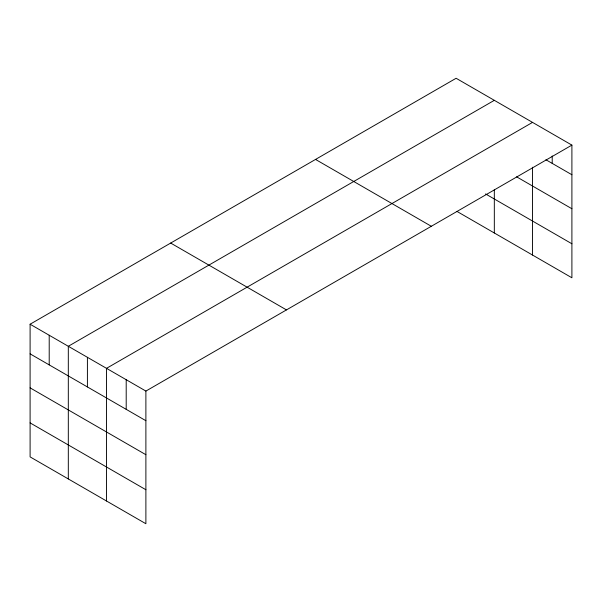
<?xml version="1.0" encoding="UTF-8"?>
<svg xmlns="http://www.w3.org/2000/svg" width="602" height="602" viewBox="0 0 602 602"><rect width="100%" height="100%" fill="white"/><g stroke="black" fill="none" stroke-linecap="round" stroke-linejoin="round"><path stroke-width="0.9" d="M30.1 324.222L145.887 391.074L145.887 523.732L30.1 456.888L30.1 324.222L456.113 78.268L571.9 145.112L571.9 277.778L456.91 211.385M494.325 100.323L68.312 346.285L68.312 478.944M532.537 122.387L106.516 368.341L106.516 501.007M145.887 391.074L571.9 145.112M545.916 159.748L571.9 174.746M516.614 176.83L571.9 208.743M485.566 193.934L571.9 243.772M315.531 159.432L431.318 226.277M170.682 243.057L286.469 309.902M30.1 353.856L145.887 420.708M30.1 387.861L145.887 454.706M30.1 422.89L145.887 489.735M552.215 155.978L552.215 163.383M532.537 167.228L532.537 255.045M494.325 189.773L494.325 232.989M126.202 379.704L126.202 409.345M87.41 357.317L87.41 386.951M49.206 335.254L49.206 364.887"/></g></svg>
